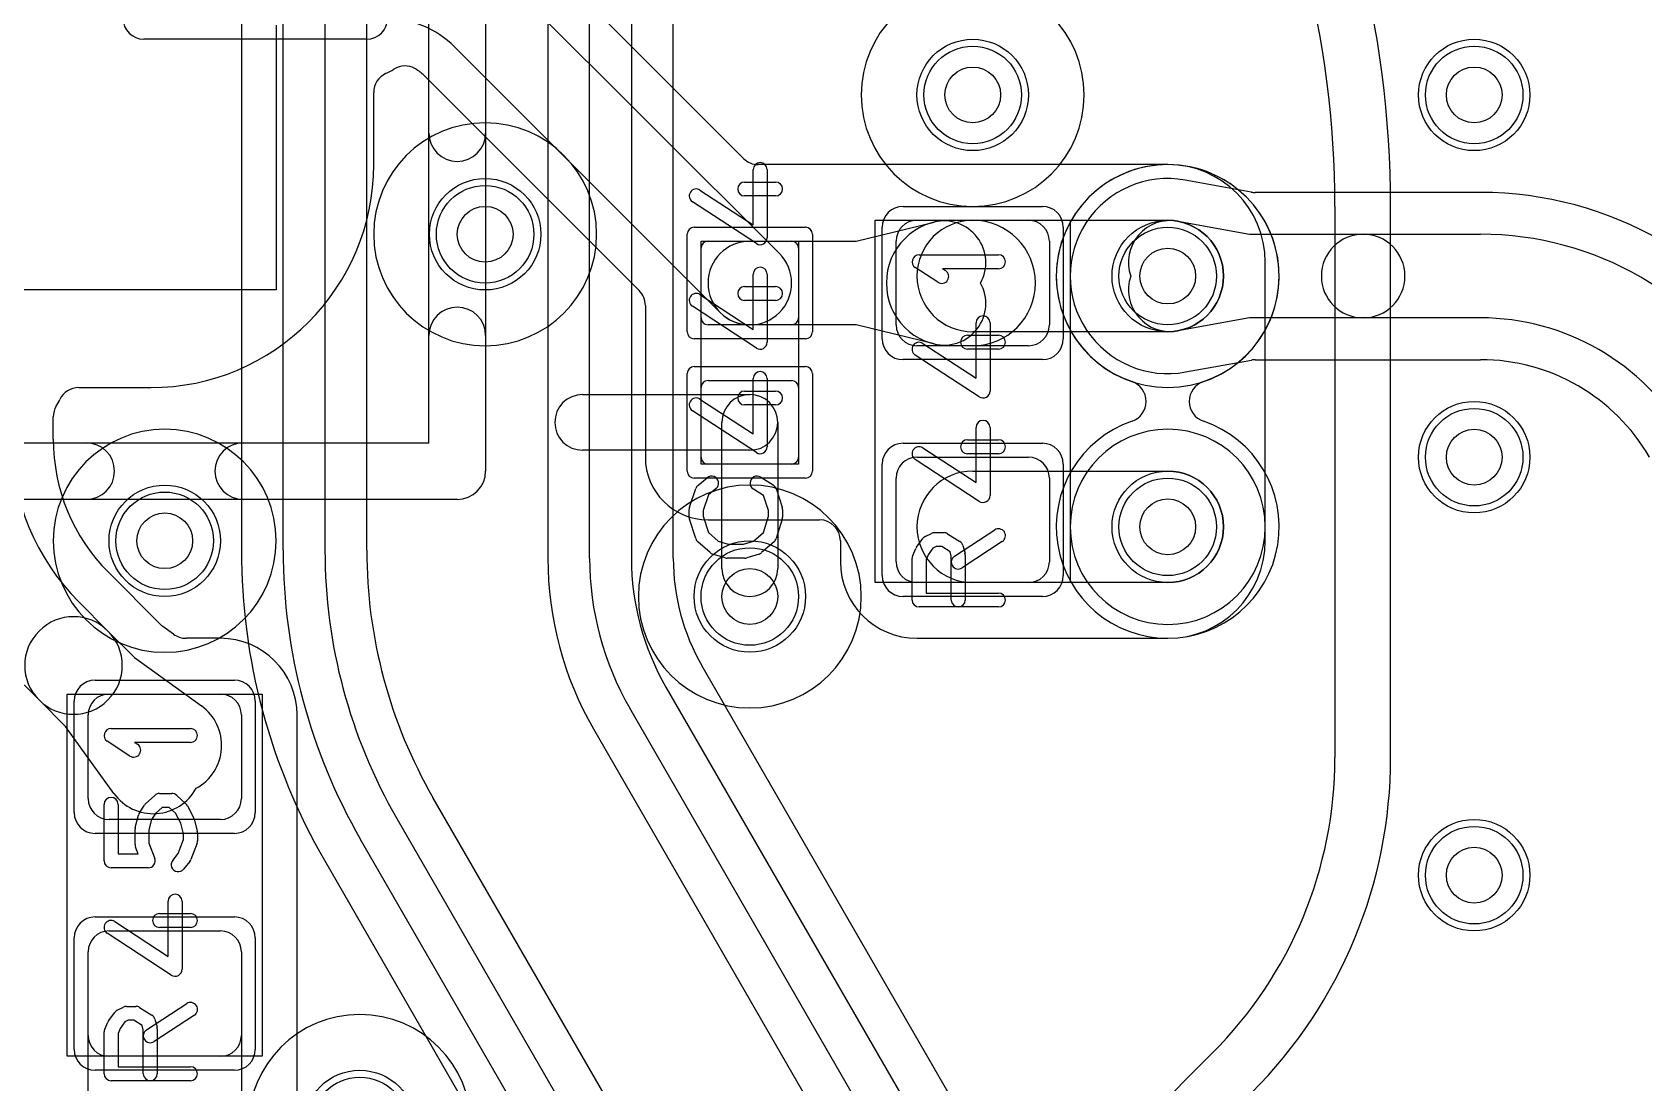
# Model space of a CAD drawing. Extents: x -1.5 to 30.7, y -0.5 to 30.
# Drawn here: x 16.22 to 22.01, y 15.56 to 19.33 of the extents above; entities that cross this region are included whole.
import ezdxf

# ---------------------------------------------------------------- set-up
doc = ezdxf.new("R2010")
doc.units = 0
for name, color, linetype in [('Hole', 1, 'CONTINUOUS'), ('L1', 3, 'CONTINUOUS'), ('L2', 3, 'CONTINUOUS'), ('L3', 3, 'CONTINUOUS'), ('L4', 3, 'CONTINUOUS'), ('MetalMask-A', 176, 'CONTINUOUS'), ('PartsArea-A', 111, 'CONTINUOUS'), ('PartsSilk-A', 221, 'CONTINUOUS'), ('Resist-A', 2, 'CONTINUOUS'), ('Resist-B', 2, 'CONTINUOUS'), ('Silk-A', 140, 'CONTINUOUS')]:
    doc.layers.add(name, color=color, linetype=linetype)

msp = doc.modelspace()

# ---------------------------------------------------------------- linework, layer by layer
at = {"layer": 'Hole'}
for centre in [(19.6, 19.1), (21.4, 19.1), (17.85, 18.6), (20.3, 18.45), (21.4, 17.8), (20.3, 17.55), (16.7, 17.5), (18.8, 17.3), (21.4, 16.3)]:
    msp.add_circle(centre, 0.1, dxfattribs=at)
at = {"layer": 'L1'}
for p, q in [((18.77732, 18.87201), (18.05861, 19.59071)), ((17.95252, 19.48462), (18.90607, 18.53107)), ((18.69393, 18.31893), (17.74039, 19.27249)), ((17.63474, 19.16594), (18.40299, 18.3977)), ((17.45004, 18.84996), (17.45004, 19.10876)), ((20.30004, 18.85004), (18.83035, 18.85004)), ((19.18187, 18.575), (19.46143, 18.64353)), ((19.4, 18.65), (19.8, 18.65)), ((19.515, 18.65), (19.6, 18.65)), ((19.6, 18.65), (20.3, 18.65)), ((18.65, 18.575), (18.95, 18.575)), ((18.8, 18.575), (19.18187, 18.575)), ((19.325, 18.275), (19.325, 18.575)), ((19.875, 18.575), (19.875, 18.275)), ((18.625, 18.3), (18.625, 18.55)), ((18.975, 18.55), (18.975, 18.3)), ((20.65004, 17.49996), (20.65004, 18.50004)), ((18.42496, 18.34467), (18.42496, 17.8)), ((18.95, 18.275), (18.65, 18.275)), ((19.18187, 18.275), (18.8, 18.275)), ((19.46143, 18.20647), (19.18187, 18.275)), ((20.3, 18.25), (19.6, 18.25)), ((19.8, 18.2), (19.4, 18.2)), ((19.6, 18.2), (19.515, 18.2)), ((16.39124, 18.04996), (16.65004, 18.04996)), ((18.625, 17.8), (18.625, 18.05)), ((18.65, 18.075), (18.95, 18.075)), ((18.975, 18.05), (18.975, 17.8)), ((18.2, 18.025), (18.8, 18.025)), ((16.30004, 17.86421), (16.30004, 17.94471)), ((18.7, 17.4), (18.7, 17.925)), ((18.9, 17.925), (18.9, 17.4)), ((18.8, 17.825), (18.2, 17.825)), ((18.95, 17.775), (18.65, 17.775)), ((19.4, 17.8), (19.8, 17.8)), ((19.325, 17.425), (19.325, 17.725)), ((19.6, 17.75), (20.3, 17.75)), ((19.875, 17.725), (19.875, 17.425)), ((18.65, 17.57496), (19.04996, 17.57496)), ((19.12496, 17.49996), (19.12496, 17.425)), ((16.68367, 17.20101), (16.49773, 17.38695)), ((19.8, 17.35), (19.4, 17.35)), ((20.3, 17.35), (19.6, 17.35)), ((16.39163, 17.28086), (16.49631, 17.17616)), ((16.73159, 17.16494), (16.69359, 17.19242)), ((16.49631, 17.17617), (16.5911, 17.08138)), ((16.9, 17.15004), (16.77646, 17.15004)), ((19.4, 17.14996), (20.30004, 17.14996)), ((16.5911, 17.08138), (16.83182, 16.90734)), ((16.24883, 16.92868), (16.14414, 17.03337)), ((16.5, 16.95), (16.9, 16.95)), ((16.34365, 16.83385), (16.24883, 16.92867)), ((16.51766, 16.59318), (16.34365, 16.83385)), ((16.425, 16.575), (16.425, 16.875)), ((16.975, 16.875), (16.975, 16.575)), ((17.17504, 12.65004), (17.17504, 16.875)), ((16.9, 16.5), (16.5, 16.5)), ((16.49997, 16.1), (16.90003, 16.1)), ((16.5, 16.1), (16.9, 16.1)), ((16.425, 15.4), (16.425, 16.02503)), ((16.425, 15.725), (16.425, 16.025)), ((16.975, 16.02503), (16.975, 14.07497)), ((16.975, 16.025), (16.975, 15.725)), ((16.9, 15.65), (16.5, 15.65))]:
    msp.add_line(p, q, dxfattribs=at)
for centre in [(19.6, 19.1), (21.4, 19.1), (17.85, 18.6), (20.3, 18.45), (21.4, 17.8), (16.7, 17.5), (20.3, 17.55), (18.8, 17.3), (21.4, 16.3), (17.4, 15.4)]:
    msp.add_circle(centre, 0.2, dxfattribs=at)
for centre, radius, start, end in [((17.4929, 19.025), 0.35, 45, 90.001637), ((17.562, 19.1291), 0.075, 89.992361, 122.276664), ((17.56202, 19.12908), 0.07502, 63.434949, 90.007637), ((17.52504, 19.10876), 0.075, 115.358895, 180), ((17.37509, 19.42508), 0.27507, -64.635792, -57.72899), ((17.56203, 19.1291), 0.075, 56.093827, 63.434949), ((17.56206, 19.12909), 0.075, 54.989831, 56.117111), ((17.49286, 19.02498), 0.2, 45, 55.86418), ((17.58127, 19.11335), 0.075, 44.524617, 45.021609), ((18.83035, 18.92504), 0.075, -135, -90), ((16.65004, 18.84996), 0.8, -90, 0), ((20.30004, 18.50004), 0.35, 0, 90), ((19.515, 18.425), 0.225, 90, -90), ((19.4, 18.575), 0.075, 90, 180), ((19.6, 18.45), 0.2, 90, -90), ((19.49714, 18.49784), 0.15, -29.051265, 103.773704), ((19.6, 18.425), 0.225, -90, 90), ((19.8, 18.575), 0.075, 0, 90), ((20.3, 18.45), 0.2, -90, 90), ((18.65, 18.55), 0.025, 90, 180), ((18.8, 18.425), 0.15, 90, -90), ((18.95, 18.55), 0.025, 0, 90), ((18.8, 18.425), 0.15, -135, 45), ((18.34996, 18.34467), 0.075, 0, 45), ((19.49714, 18.35216), 0.15, -103.772218, 29.051265), ((18.65, 18.3), 0.025, 180, -90), ((18.95, 18.3), 0.025, -90, 0), ((19.4, 18.275), 0.075, 180, -90), ((19.8, 18.275), 0.075, -90, 0), ((16.39124, 17.97496), 0.075, 90, 154.641105), ((18.65, 18.05), 0.025, 90, 180), ((18.95, 18.05), 0.025, 0, 90), ((16.07492, 18.12488), 0.27505, -30.977689, -25.358561), ((18.2, 17.925), 0.1, 90, -90), ((18.8, 17.925), 0.1, 0, 180), ((18.8, 17.925), 0.1, -90, 90), ((16.37504, 17.94471), 0.075, 149.023141, 180), ((16.975, 17.86421), 0.825, 180, -135.000982), ((16.975, 17.86421), 0.67496, 180, -135.0006), ((18.65, 17.8), 0.22504, 180, -90), ((18.65, 17.8), 0.025, 180, -90), ((18.95, 17.8), 0.025, -90, 0), ((19.4, 17.725), 0.075, 90, 180), ((19.8, 17.725), 0.075, 0, 90), ((19.6, 17.55), 0.2, 90, -90), ((20.3, 17.55), 0.2, -90, 90), ((19.04996, 17.49996), 0.075, 0, 90), ((20.30004, 17.49996), 0.35, -90, 0), ((19.4, 17.425), 0.27504, 180, -90), ((19.4, 17.425), 0.075, 180, -90), ((19.8, 17.425), 0.075, -90, 0), ((18.8, 17.4), 0.1, 180, 0), ((16.37257, 17.05242), 0.175, 45.002315, -134.999125), ((16.73754, 17.25319), 0.075, -135.912981, -125.875157), ((16.37257, 17.05242), 0.175, -135, 45), ((16.77646, 17.22504), 0.075, -126.744614, -90), ((16.9, 16.875), 0.27504, 0, 90), ((16.5, 16.875), 0.075, 90, 180), ((16.9, 16.875), 0.075, 0, 90), ((16.72929, 16.76552), 0.175, -61.384576, 54.132726), ((16.65948, 16.69571), 0.175, -144.134626, -28.615424), ((16.5, 16.575), 0.075, 180, -90), ((16.9, 16.575), 0.075, -90, 0), ((16.49997, 16.02503), 0.07497, 90, 180), ((16.5, 16.025), 0.075, 90, 180), ((16.9, 16.025), 0.075, 0, 90), ((16.90003, 16.02503), 0.07497, 0, 90), ((16.5, 15.725), 0.075, 180, -90), ((16.9, 15.725), 0.075, -90, 0)]:
    msp.add_arc(centre, radius, start, end, dxfattribs=at)
at = {"layer": 'L2'}
for p, q in [((20.9, 18.7), (20.9, 16.7227)), ((21.10004, 16.7227), (21.10004, 18.7)), ((20.46066, 15.66204), (17.59289, 12.79427))]:
    msp.add_line(p, q, dxfattribs=at)
for centre in [(21.4, 19.1), (21.4, 17.8), (20.3, 17.55), (21.4, 16.3)]:
    msp.add_circle(centre, 0.2, dxfattribs=at)
for centre, radius, start, end in [((17.4, 18.69999), 3.70004, 0.000155, 29.419129), ((17.4, 18.7), 3.5, 0, 29.41915), ((19.6, 19.1), 0.40004, 90, -90), ((19.6, 19.1), 0.40004, -90, 90), ((17.85, 18.6), 0.40004, 90, -90), ((17.85, 18.6), 0.40004, -90, 90), ((20.3, 18.45), 0.40004, 90, -90), ((20.3, 18.45), 0.40004, -90, 90), ((16.7, 17.5), 0.40004, 90, -90), ((16.7, 17.5), 0.40004, -90, 90), ((18.8, 17.3), 0.40004, 90, -90), ((18.8, 17.3), 0.40004, -90, 90), ((19.4, 16.7227), 1.5, -45, 0), ((19.4, 16.7227), 1.70004, -45, 0), ((17.4, 15.4), 0.40004, 90, -90), ((17.4, 15.4), 0.40004, -90, 90)]:
    msp.add_arc(centre, radius, start, end, dxfattribs=at)
at = {"layer": 'L3'}
for centre in [(19.6, 19.1), (21.4, 19.1), (17.85, 18.6), (21.4, 17.8), (16.7, 17.5), (18.8, 17.3), (21.4, 16.3), (17.4, 15.4)]:
    msp.add_circle(centre, 0.2, dxfattribs=at)
for centre, radius, start, end in [((20.3, 18.45), 0.40004, -71.313227, -108.686773), ((20.1478, 18), 0.075, -71.313819, 71.313819), ((20.4522, 18), 0.075, 108.686181, -108.686181), ((20.3, 17.55), 0.40004, 108.686773, 71.313227)]:
    msp.add_arc(centre, radius, start, end, dxfattribs=at)
at = {"layer": 'L4'}
for p, q in [((16.97496, 23.21244), (16.97496, 17.46603)), ((17.125, 17.46603), (17.125, 23.21244)), ((17.275, 23.21244), (17.275, 17.46603)), ((17.42504, 17.46603), (17.42504, 23.21244)), ((18.07496, 20.93924), (18.07496, 17.43731)), ((18.225, 17.43731), (18.225, 20.93924)), ((18.375, 20.93924), (18.375, 17.43731)), ((18.52504, 17.43731), (18.52504, 20.93924)), ((20.59959, 18.75139), (20.36253, 18.79442)), ((21.42265, 18.75004), (20.61379, 18.75004)), ((20.33572, 18.64678), (20.59349, 18.6)), ((20.59349, 18.6), (21.00132, 18.6)), ((21.00132, 18.6), (21.42265, 18.6)), ((20.59349, 18.3), (20.33572, 18.25322)), ((21.00132, 18.3), (20.59349, 18.3)), ((21.42265, 18.3), (21.00132, 18.3)), ((20.3643, 18.10592), (20.6004, 18.14876)), ((20.61379, 18.14996), (21.42265, 18.14996)), ((21.32694, 12.37665), (18.62886, 17.04985)), ((18.49893, 16.97481), (21.197, 12.3016)), ((21.0671, 12.2266), (18.36902, 16.89981)), ((18.23908, 16.82479), (20.93716, 12.15157)), ((20.22694, 12.1374), (17.66284, 16.57856)), ((17.5329, 16.50353), (20.097, 12.06236)), ((19.9671, 11.98736), (17.403, 16.42853)), ((17.27306, 16.35349), (19.83716, 11.91233))]:
    msp.add_line(p, q, dxfattribs=at)
for centre in [(19.6, 19.1), (21.4, 19.1), (17.85, 18.6), (20.3, 18.45), (21.4, 17.8), (16.7, 17.5), (20.3, 17.55), (18.8, 17.3), (21.4, 16.3), (17.4, 15.4)]:
    msp.add_circle(centre, 0.2, dxfattribs=at)
for centre, radius, start, end in [((20.30001, 18.45001), 0.35004, 79.711258, -79.470135), ((20.61298, 18.82515), 0.07497, -100.289124, -99.652038), ((20.61379, 18.82501), 0.07497, -100.280239, -90), ((21.42264, 17.45), 1.30004, 29.999949, 89.999559), ((20.30894, 18.49919), 0.15, 79.715652, -160.857225), ((21.00132, 18.45), 0.15, 90, -90), ((21.00132, 18.45), 0.15, -90, 90), ((21.42264, 17.45), 1.15, 29.99998, 89.999502), ((20.30894, 18.40081), 0.15, 160.857225, -79.713943), ((21.42264, 17.45), 0.85, 29.999868, 89.999326), ((20.37768, 18.03215), 0.07497, 100.280239, 100.529049), ((20.61378, 18.07499), 0.07497, 89.992358, 100.280239), ((21.42263, 17.45), 0.69996, 29.99901, 89.998363), ((20.3, 17.55), 0.35004, 90, -90), ((20.3, 17.55), 0.35004, -90, 90), ((19.20001, 17.46602), 2.22505, 179.999742, -149.999891), ((19.2, 17.46603), 2.075, 180, -149.999963), ((19.2, 17.46603), 1.925, 180, -150.000016), ((19.2, 17.46603), 1.77496, 180, -150.000272), ((19.3, 17.43731), 1.22504, 180, -150.000099), ((19.3, 17.43731), 1.075, 180, -150.000072), ((19.3, 17.43731), 0.925, 180, -149.999892), ((19.3, 17.43731), 0.77496, 180, -150.001464)]:
    msp.add_arc(centre, radius, start, end, dxfattribs=at)
at = {"layer": 'MetalMask-A'}
for p, q in [((19.4, 18.65), (19.8, 18.65)), ((18.65, 18.575), (18.95, 18.575)), ((19.325, 18.275), (19.325, 18.575)), ((19.875, 18.575), (19.875, 18.275)), ((18.625, 18.3), (18.625, 18.55)), ((18.975, 18.55), (18.975, 18.3)), ((18.95, 18.275), (18.65, 18.275)), ((19.8, 18.2), (19.4, 18.2)), ((18.625, 17.8), (18.625, 18.05)), ((18.65, 18.075), (18.95, 18.075)), ((18.975, 18.05), (18.975, 17.8)), ((18.95, 17.775), (18.65, 17.775)), ((19.4, 17.8), (19.8, 17.8)), ((19.325, 17.425), (19.325, 17.725)), ((19.875, 17.725), (19.875, 17.425)), ((19.8, 17.35), (19.4, 17.35)), ((16.5, 16.95), (16.9, 16.95)), ((16.425, 16.575), (16.425, 16.875)), ((16.975, 16.875), (16.975, 16.575)), ((16.9, 16.5), (16.5, 16.5)), ((16.5, 16.1), (16.9, 16.1)), ((16.425, 15.725), (16.425, 16.025)), ((16.975, 16.025), (16.975, 15.725)), ((16.9, 15.65), (16.5, 15.65))]:
    msp.add_line(p, q, dxfattribs=at)
for centre, radius, start, end in [((19.4, 18.575), 0.075, 90, 180), ((19.8, 18.575), 0.075, 0, 90), ((18.65, 18.55), 0.025, 90, 180), ((18.95, 18.55), 0.025, 0, 90), ((18.65, 18.3), 0.025, 180, -90), ((18.95, 18.3), 0.025, -90, 0), ((19.4, 18.275), 0.075, 180, -90), ((19.8, 18.275), 0.075, -90, 0), ((18.65, 18.05), 0.025, 90, 180), ((18.95, 18.05), 0.025, 0, 90), ((18.65, 17.8), 0.025, 180, -90), ((18.95, 17.8), 0.025, -90, 0), ((19.4, 17.725), 0.075, 90, 180), ((19.8, 17.725), 0.075, 0, 90), ((19.4, 17.425), 0.075, 180, -90), ((19.8, 17.425), 0.075, -90, 0), ((16.5, 16.875), 0.075, 90, 180), ((16.9, 16.875), 0.075, 0, 90), ((16.5, 16.575), 0.075, 180, -90), ((16.9, 16.575), 0.075, -90, 0), ((16.5, 16.025), 0.075, 90, 180), ((16.9, 16.025), 0.075, 0, 90), ((16.5, 15.725), 0.075, 180, -90), ((16.9, 15.725), 0.075, -90, 0)]:
    msp.add_arc(centre, radius, start, end, dxfattribs=at)
at = {"layer": 'PartsArea-A'}
for p, q in [((17.1, 19.35), (17.1, 18.4)), ((19.25, 17.35), (19.25, 18.65)), ((19.25, 18.65), (19.95, 18.65)), ((19.95, 18.65), (19.95, 17.35)), ((18.625, 17.775), (18.625, 18.575)), ((18.625, 18.575), (18.975, 18.575)), ((18.975, 18.575), (18.975, 17.775)), ((17.1, 18.4), (16.15, 18.4)), ((18.975, 17.775), (18.625, 17.775)), ((19.95, 17.35), (19.25, 17.35)), ((16.35, 15.65), (16.35, 16.95)), ((16.35, 16.95), (17.05, 16.95)), ((17.05, 16.95), (17.05, 15.65)), ((17.05, 15.65), (16.35, 15.65))]:
    msp.add_line(p, q, dxfattribs=at)
at = {"layer": 'PartsSilk-A'}
for p, q in [((17.8516, 23.25), (17.8516, 17.75)), ((17.6484, 17.8516), (17.6484, 23.1484)), ((18.81204, 18.63369), (18.81204, 18.83194)), ((18.86204, 18.83194), (18.86204, 18.5875)), ((18.62108, 18.75843), (18.81204, 18.63369)), ((18.78148, 18.7875), (18.89259, 18.7875)), ((18.82337, 18.56657), (18.59374, 18.71657)), ((18.89259, 18.7375), (18.78148, 18.7375)), ((19.40741, 18.52639), (19.69259, 18.52639)), ((18.81204, 18.25869), (18.81204, 18.45694)), ((18.86204, 18.45694), (18.86204, 18.2125)), ((19.4753, 18.42763), (19.39382, 18.48041)), ((19.69259, 18.47639), (19.49199, 18.47639)), ((19.49199, 18.47639), (19.50248, 18.46959)), ((18.78148, 18.4125), (18.89259, 18.4125)), ((18.82337, 18.19157), (18.59374, 18.34157)), ((18.62108, 18.38343), (18.81204, 18.25869)), ((18.89259, 18.3625), (18.78148, 18.3625)), ((19.61204, 18.08369), (19.61204, 18.28194)), ((19.66204, 18.28194), (19.66204, 18.0375)), ((19.58148, 18.2375), (19.69259, 18.2375)), ((19.62337, 18.01657), (19.39374, 18.16657)), ((19.42108, 18.20843), (19.61204, 18.08369)), ((19.69259, 18.1875), (19.58148, 18.1875)), ((18.81204, 17.88369), (18.81204, 18.08194)), ((18.86204, 18.08194), (18.86204, 17.8375)), ((18.62108, 18.00843), (18.81204, 17.88369)), ((18.78148, 18.0375), (18.89259, 18.0375)), ((18.82337, 17.81657), (18.59374, 17.96657)), ((18.89259, 17.9875), (18.78148, 17.9875)), ((19.61204, 17.70869), (19.61204, 17.90694)), ((19.66204, 17.90694), (19.66204, 17.6625)), ((12.3516, 17.8516), (17.6484, 17.8516)), ((19.42108, 17.83343), (19.61204, 17.70869)), ((19.58148, 17.8625), (19.69259, 17.8625)), ((19.62337, 17.64157), (19.39374, 17.79157)), ((19.69259, 17.8125), (19.58148, 17.8125)), ((18.61363, 17.69838), (18.64696, 17.72615)), ((18.83918, 17.72814), (18.88362, 17.70037)), ((17.75, 17.6484), (12.25, 17.6484)), ((18.58369, 17.6204), (18.60591, 17.68707)), ((18.6511, 17.66452), (18.63241, 17.60844)), ((18.67896, 17.68773), (18.6511, 17.66452)), ((18.8495, 17.66273), (18.81268, 17.68574)), ((18.86759, 17.60844), (18.8495, 17.66273)), ((18.89409, 17.68707), (18.91631, 17.6204)), ((18.58241, 17.58472), (18.58241, 17.6125)), ((18.63241, 17.60844), (18.63241, 17.58862)), ((18.63241, 17.58862), (18.65132, 17.52952)), ((18.84868, 17.52952), (18.86759, 17.58862)), ((18.86759, 17.58862), (18.86759, 17.60844)), ((18.91759, 17.6125), (18.91759, 17.58472)), ((18.60582, 17.50766), (18.5836, 17.5771)), ((18.65132, 17.52952), (18.68656, 17.49868)), ((18.81344, 17.49868), (18.84868, 17.52952)), ((18.9164, 17.5771), (18.89418, 17.50766)), ((19.42956, 17.51542), (19.45178, 17.52653)), ((19.46296, 17.52917), (19.4963, 17.52917)), ((19.53447, 17.44453), (19.67891, 17.53898)), ((18.65761, 17.45758), (18.61317, 17.49647)), ((18.68656, 17.49868), (18.72234, 17.4875)), ((18.72234, 17.4875), (18.77766, 17.4875)), ((18.77766, 17.4875), (18.81344, 17.49868)), ((18.88683, 17.49647), (18.84239, 17.45758)), ((19.38456, 17.44765), (19.39567, 17.47265)), ((19.3983, 17.4772), (19.42052, 17.50776)), ((19.45737, 17.47343), (19.44029, 17.44993)), ((19.46886, 17.47917), (19.45737, 17.47343)), ((19.48913, 17.47917), (19.46886, 17.47917)), ((19.51913, 17.46042), (19.48913, 17.47917)), ((19.50955, 17.52537), (19.55399, 17.49759)), ((19.70627, 17.49714), (19.56183, 17.40269)), ((19.5649, 17.48283), (19.57231, 17.45505)), ((18.71106, 17.43864), (18.66661, 17.45253)), ((18.78148, 17.4375), (18.71852, 17.4375)), ((18.83339, 17.45253), (18.78894, 17.43864)), ((19.38241, 17.2875), (19.38241, 17.4375)), ((19.44029, 17.44993), (19.43241, 17.4322)), ((19.43241, 17.4322), (19.43241, 17.3125)), ((19.52315, 17.44533), (19.51913, 17.46042)), ((19.52315, 17.2875), (19.52315, 17.44533)), ((19.57315, 17.44861), (19.57315, 17.2875)), ((19.43241, 17.3125), (19.69259, 17.3125)), ((19.69259, 17.2625), (19.40741, 17.2625)), ((16.5753, 16.72763), (16.49382, 16.78041)), ((16.50741, 16.82639), (16.79259, 16.82639)), ((16.79259, 16.77639), (16.59199, 16.77639)), ((16.59199, 16.77639), (16.60248, 16.76959)), ((16.48241, 16.35139), (16.48241, 16.55417)), ((16.53241, 16.55417), (16.53241, 16.37639)), ((16.60883, 16.52359), (16.62735, 16.55137)), ((16.63125, 16.55593), (16.66458, 16.58649)), ((16.69121, 16.54306), (16.66727, 16.52112)), ((16.68148, 16.59306), (16.72593, 16.59306)), ((16.7162, 16.54306), (16.69121, 16.54306)), ((16.73921, 16.52196), (16.7162, 16.54306)), ((16.74283, 16.58649), (16.77616, 16.55593)), ((16.78132, 16.54926), (16.80354, 16.50759)), ((16.59427, 16.47134), (16.60538, 16.51578)), ((16.65283, 16.49946), (16.64352, 16.4622)), ((16.66727, 16.52112), (16.65283, 16.49946)), ((16.75797, 16.48678), (16.73921, 16.52196)), ((16.76759, 16.44831), (16.75797, 16.48678)), ((16.80573, 16.50189), (16.81684, 16.45745)), ((16.59352, 16.40972), (16.59352, 16.46528)), ((16.64352, 16.4622), (16.64352, 16.41432)), ((16.7484, 16.37784), (16.76759, 16.42821)), ((16.76759, 16.42821), (16.76759, 16.44831)), ((16.81759, 16.45139), (16.81759, 16.42361)), ((16.53241, 16.37639), (16.60446, 16.37639)), ((16.60446, 16.37639), (16.59516, 16.40082)), ((16.64352, 16.41432), (16.6641, 16.36029)), ((16.72863, 16.35312), (16.7484, 16.37784)), ((16.81595, 16.41471), (16.79373, 16.35638)), ((16.64074, 16.32639), (16.50741, 16.32639)), ((16.78989, 16.34966), (16.76767, 16.32188)), ((16.71204, 16.00869), (16.71204, 16.20694)), ((16.76204, 16.20694), (16.76204, 15.9625)), ((16.68148, 16.1625), (16.79259, 16.1625)), ((16.72337, 15.94157), (16.49374, 16.09157)), ((16.52108, 16.13343), (16.71204, 16.00869)), ((16.79259, 16.1125), (16.68148, 16.1125)), ((16.4983, 15.7772), (16.52052, 15.80776)), ((16.52956, 15.81542), (16.55178, 15.82653)), ((16.56296, 15.82917), (16.5963, 15.82917)), ((16.60955, 15.82537), (16.65399, 15.79759)), ((16.63447, 15.74453), (16.77891, 15.83898)), ((16.80627, 15.79714), (16.66183, 15.70269)), ((16.48241, 15.5875), (16.48241, 15.7375)), ((16.48456, 15.74765), (16.49567, 15.77265)), ((16.54029, 15.74993), (16.53241, 15.7322)), ((16.55737, 15.77343), (16.54029, 15.74993)), ((16.56886, 15.77917), (16.55737, 15.77343)), ((16.58913, 15.77917), (16.56886, 15.77917)), ((16.61913, 15.76042), (16.58913, 15.77917)), ((16.62315, 15.74533), (16.61913, 15.76042)), ((16.62315, 15.5875), (16.62315, 15.74533)), ((16.6649, 15.78283), (16.67231, 15.75505)), ((16.67315, 15.74861), (16.67315, 15.5875)), ((16.53241, 15.7322), (16.53241, 15.6125)), ((16.79259, 15.5625), (16.50741, 15.5625)), ((16.53241, 15.6125), (16.79259, 15.6125))]:
    msp.add_line(p, q, dxfattribs=at)
for centre, radius, start, end in [((18.83704, 18.83194), 0.025, 0, 180), ((18.60741, 18.7375), 0.025, 56.850263, -123.153564), ((18.78148, 18.7625), 0.025, 90, -90), ((18.89259, 18.7625), 0.025, -90, 90), ((18.83704, 18.5875), 0.025, -123.149737, 0), ((19.40741, 18.50139), 0.025, 90, -122.933807), ((19.69259, 18.50139), 0.025, -90, 90), ((18.83704, 18.45694), 0.025, 0, 180), ((19.48889, 18.44861), 0.025, -122.933543, 57.066193), ((18.78148, 18.3875), 0.025, 90, -90), ((18.89259, 18.3875), 0.025, -90, 90), ((18.60741, 18.3625), 0.025, 56.850263, -123.153564), ((19.63704, 18.28194), 0.025, 0, 180), ((19.58148, 18.2125), 0.025, 90, -90), ((19.69259, 18.2125), 0.025, -90, 90), ((18.83704, 18.2125), 0.025, -123.149737, 0), ((19.40741, 18.1875), 0.025, 56.850263, -123.153564), ((18.83704, 18.08194), 0.025, 0, 180), ((18.60741, 17.9875), 0.025, 56.850263, -123.153564), ((18.78148, 18.0125), 0.025, 90, -90), ((18.89259, 18.0125), 0.025, -90, 90), ((19.63704, 18.0375), 0.025, -123.149737, 0), ((19.63704, 17.90694), 0.025, 0, 180), ((18.83704, 17.8375), 0.025, -123.149737, 0), ((19.40741, 17.8125), 0.025, 56.850263, -123.153564), ((19.58148, 17.8375), 0.025, 90, -90), ((19.69259, 17.8375), 0.025, -90, 90), ((17.75, 17.75), 0.1016, -90, 0), ((18.66296, 17.70694), 0.025, -50.209101, 129.800498), ((18.82593, 17.70694), 0.025, 57.994617, -122.000747), ((18.87037, 17.67917), 0.025, 18.420455, 57.994617), ((18.62963, 17.67917), 0.025, 129.790899, 161.579545), ((19.63704, 17.6625), 0.025, -123.149737, 0), ((18.60741, 17.6125), 0.025, 161.579545, 180), ((18.60741, 17.58472), 0.025, 180, -162.253582), ((18.89259, 17.6125), 0.025, 0, 18.420455), ((18.89259, 17.58472), 0.025, -17.746418, 0), ((19.46296, 17.50417), 0.025, 90, 116.565051), ((19.4963, 17.50417), 0.025, 57.994617, 90), ((19.69259, 17.51806), 0.025, -56.818537, 123.180863), ((18.62963, 17.51528), 0.025, -162.253582, -131.188082), ((18.87037, 17.51528), 0.025, -48.811918, -17.746418), ((19.41852, 17.4625), 0.025, 143.982737, 156.039637), ((19.44074, 17.49306), 0.025, 116.565051, 143.979316), ((19.54074, 17.47639), 0.025, 14.925513, 57.989981), ((18.67407, 17.47639), 0.025, -131.188082, -107.362228), ((18.71852, 17.4625), 0.025, -107.362228, -90), ((18.78148, 17.4625), 0.025, -90, -72.637772), ((18.82593, 17.47639), 0.025, -72.637772, -48.811918), ((19.40741, 17.4375), 0.025, 156.049145, 180), ((19.54815, 17.42361), 0.025, 123.181463, -56.819137), ((19.54815, 17.44861), 0.025, 0, 14.935268), ((19.69259, 17.2875), 0.025, -90, 90), ((19.40741, 17.2875), 0.025, 180, -90), ((19.54815, 17.2875), 0.025, 180, 0), ((16.50741, 16.80139), 0.025, 90, -122.933807), ((16.79259, 16.80139), 0.025, -90, 90), ((16.58889, 16.74861), 0.025, -122.933543, 57.066193), ((16.50741, 16.55417), 0.025, 0, 180), ((16.64815, 16.5375), 0.025, 132.5203, 146.309933), ((16.68148, 16.56806), 0.025, 90, 132.517452), ((16.72593, 16.56806), 0.025, 47.4797, 90), ((16.75926, 16.5375), 0.025, 28.061701, 47.482548), ((16.62963, 16.50972), 0.025, 146.303576, 165.963757), ((16.78148, 16.49583), 0.025, 14.030684, 28.068205), ((16.61852, 16.46528), 0.025, 165.969316, 180), ((16.79259, 16.45139), 0.025, 0, 14.036243), ((16.61852, 16.40972), 0.025, 180, -159.146359), ((16.79259, 16.42361), 0.025, -20.856498, 0), ((16.50741, 16.35139), 0.025, 180, -90), ((16.64074, 16.35139), 0.025, -90, 20.856498), ((16.74815, 16.3375), 0.025, 141.333033, -38.654777), ((16.77037, 16.36528), 0.025, -38.666967, -20.853641), ((16.73704, 16.20694), 0.025, 0, 180), ((16.68148, 16.1375), 0.025, 90, -90), ((16.79259, 16.1375), 0.025, -90, 90), ((16.50741, 16.1125), 0.025, 56.850263, -123.153564), ((16.73704, 15.9625), 0.025, -123.149737, 0), ((16.54074, 15.79306), 0.025, 116.565051, 143.979316), ((16.56296, 15.80417), 0.025, 90, 116.565051), ((16.5963, 15.80417), 0.025, 57.994617, 90), ((16.64074, 15.77639), 0.025, 14.925513, 57.989981), ((16.79259, 15.81806), 0.025, -56.818537, 123.180863), ((16.50741, 15.7375), 0.025, 156.049145, 180), ((16.51852, 15.7625), 0.025, 143.982737, 156.039637), ((16.64815, 15.72361), 0.025, 123.181463, -56.819137), ((16.64815, 15.74861), 0.025, 0, 14.935268), ((16.50741, 15.5875), 0.025, 180, -90), ((16.64815, 15.5875), 0.025, 180, 0), ((16.79259, 15.5875), 0.025, -90, 90)]:
    msp.add_arc(centre, radius, start, end, dxfattribs=at)
at = {"layer": 'Resist-A'}
for p, q in [((17.425, 19.3), (16.625, 19.3)), ((19.35, 18.7), (19.85, 18.7)), ((18.6, 18.625), (19, 18.625)), ((19.275, 18.225), (19.275, 18.625)), ((19.925, 18.625), (19.925, 18.225)), ((18.575, 18.25), (18.575, 18.6)), ((19.025, 18.6), (19.025, 18.25)), ((19, 18.225), (18.6, 18.225)), ((18.6, 18.125), (19, 18.125)), ((19.85, 18.15), (19.35, 18.15)), ((18.575, 17.75), (18.575, 18.1)), ((19.025, 18.1), (19.025, 17.75)), ((19.35, 17.85), (19.85, 17.85)), ((19.275, 17.375), (19.275, 17.775)), ((19.925, 17.775), (19.925, 17.375)), ((19, 17.725), (18.6, 17.725)), ((19.85, 17.3), (19.35, 17.3)), ((16.45, 17), (16.95, 17)), ((16.375, 16.525), (16.375, 16.925)), ((17.025, 16.925), (17.025, 16.525)), ((16.95, 16.45), (16.45, 16.45)), ((16.45, 16.15), (16.95, 16.15)), ((16.375, 15.675), (16.375, 16.075)), ((17.025, 16.075), (17.025, 15.675)), ((16.95, 15.6), (16.45, 15.6))]:
    msp.add_line(p, q, dxfattribs=at)
for centre in [(19.6, 19.1), (21.4, 19.1), (17.85, 18.6), (20.3, 18.45), (21.4, 17.8), (20.3, 17.55), (16.7, 17.5), (18.8, 17.3), (21.4, 16.3), (17.4, 15.4)]:
    msp.add_circle(centre, 0.175, dxfattribs=at)
for centre, radius, start, end in [((16.625, 19.375), 0.075, 180, -90), ((17.425, 19.375), 0.075, -90, 0), ((19.35, 18.625), 0.075, 90, 180), ((19.85, 18.625), 0.075, 0, 90), ((18.6, 18.6), 0.025, 90, 180), ((19, 18.6), 0.025, 0, 90), ((18.6, 18.25), 0.025, 180, -90), ((19, 18.25), 0.025, -90, 0), ((19.35, 18.225), 0.075, 180, -90), ((19.85, 18.225), 0.075, -90, 0), ((18.6, 18.1), 0.025, 90, 180), ((19, 18.1), 0.025, 0, 90), ((19.35, 17.775), 0.075, 90, 180), ((19.85, 17.775), 0.075, 0, 90), ((18.6, 17.75), 0.025, 180, -90), ((19, 17.75), 0.025, -90, 0), ((19.35, 17.375), 0.075, 180, -90), ((19.85, 17.375), 0.075, -90, 0), ((16.45, 16.925), 0.075, 90, 180), ((16.95, 16.925), 0.075, 0, 90), ((16.45, 16.525), 0.075, 180, -90), ((16.95, 16.525), 0.075, -90, 0), ((16.45, 16.075), 0.075, 90, 180), ((16.95, 16.075), 0.075, 0, 90), ((16.45, 15.675), 0.075, 180, -90), ((16.95, 15.675), 0.075, -90, 0)]:
    msp.add_arc(centre, radius, start, end, dxfattribs=at)
at = {"layer": 'Resist-B'}
for centre in [(19.6, 19.1), (21.4, 19.1), (17.85, 18.6), (20.3, 18.45), (21.4, 17.8), (20.3, 17.55), (16.7, 17.5), (18.8, 17.3), (21.4, 16.3), (17.4, 15.4)]:
    msp.add_circle(centre, 0.175, dxfattribs=at)
at = {"layer": 'Silk-A'}
for p, q in [((17.6484, 18.96308), (17.6484, 20.08692)), ((17.8516, 20.08692), (17.8516, 18.96308)), ((17.6484, 17.8516), (17.6484, 18.23692)), ((17.8516, 18.23692), (17.8516, 17.75)), ((12.88165, 17.8516), (16.41835, 17.8516)), ((16.98165, 17.8516), (17.6484, 17.8516)), ((16.41835, 17.6484), (12.88165, 17.6484)), ((17.75, 17.6484), (16.98165, 17.6484))]:
    msp.add_line(p, q, dxfattribs=at)
for centre, start, end in [((17.75, 18.96308), 180, 0), ((17.75, 18.23692), 0, 180), ((16.41835, 17.75), -90, 90), ((16.98165, 17.75), 90, -90), ((17.75, 17.75), -90, 0)]:
    msp.add_arc(centre, 0.1016, start, end, dxfattribs=at)

doc.saveas('drawing.dxf')
